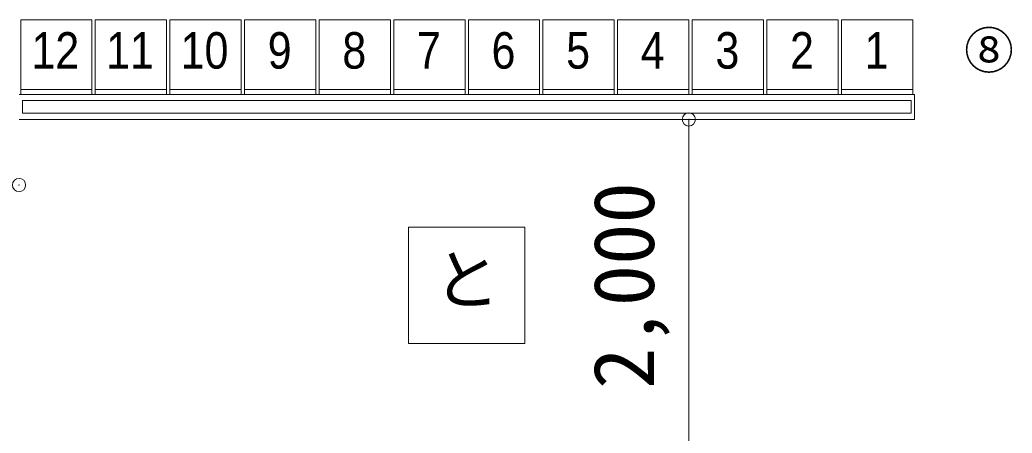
# Model space of a CAD drawing. Units: millimetres, scale not verified. Extents: x -35903 to 76097, y -53729 to 27871.
# Drawn here: x 24478 to 30463, y -37561 to -35070 of the extents above; entities that cross this region are included whole.
import ezdxf
from ezdxf.enums import TextEntityAlignment as Align

# ---------------------------------------------------------------- set-up
doc = ezdxf.new("R2010")
doc.units = ezdxf.units.MM
doc.header["$LTSCALE"] = 200
doc.header["$PDMODE"] = 32
doc.header["$PDSIZE"] = 80
for name, color, linetype, lineweight in [('0-1_躯体', 7, 'Continuous', 9), ('0-5_設備機器', 7, 'Continuous', 9), ('0-6_着色', 4, 'Continuous', 5), ('0-9_座席', 7, 'Continuous', 9)]:
    doc.layers.add(name, color=color, linetype=linetype, lineweight=lineweight)
doc.styles.add('ＭＳ ゴシック', font='')
doc.styles.add('ＭＳ Ｐゴシック', font='')
doc.styles.get('ＭＳ ゴシック').set_extended_font_data('MS Gothic')
doc.styles.get('ＭＳ Ｐゴシック').set_extended_font_data('MS PGothic')

msp = doc.modelspace()

# ---------------------------------------------------------------- linework, layer by layer
at = {"layer": '0-1_躯体'}
for p, q in [((29872.9, -35519.6), (24472.9, -35519.6)), ((27446, -35519.6), (29872.9, -35519.6)), ((29872.9, -35519.6), (29872.9, -35669.6)), ((24492.9, -35556.3), (24492.9, -35632.8)), ((29852.9, -35556.3), (24492.9, -35556.3)), ((29872.9, -35669.6), (24472.9, -35669.6)), ((27446, -35669.6), (29872.9, -35669.6))]:
    msp.add_line(p, q, dxfattribs=at)
msp.add_lwpolyline([(29852.9, -35556.3), (29852.9, -35632.8), (24492.9, -35632.8)], dxfattribs=at)
at = {"layer": '0-5_設備機器'}
for p, q in [((24482.9, -35069.6), (24482.9, -35519.6)), ((24912.9, -35069.6), (24482.9, -35069.6)), ((24912.9, -35069.6), (24912.9, -35519.6)), ((24932.9, -35069.6), (24932.9, -35519.6)), ((25362.9, -35069.6), (24932.9, -35069.6)), ((25362.9, -35069.6), (25362.9, -35519.6)), ((25382.9, -35069.6), (25382.9, -35519.6)), ((25812.9, -35069.6), (25382.9, -35069.6)), ((25382.9, -35069.6), (25382.9, -35070.9)), ((25812.9, -35069.6), (25812.9, -35519.6)), ((25832.9, -35069.6), (25832.9, -35519.6)), ((26262.9, -35069.6), (25832.9, -35069.6)), ((26262.9, -35069.6), (26262.9, -35519.6)), ((26282.9, -35069.6), (26282.9, -35519.6)), ((26712.9, -35069.6), (26282.9, -35069.6)), ((26712.9, -35069.6), (26712.9, -35519.6)), ((26732.9, -35069.6), (26732.9, -35519.6)), ((27162.9, -35069.6), (26732.9, -35069.6)), ((27162.9, -35069.6), (27162.9, -35519.6)), ((27182.9, -35069.6), (27182.9, -35519.6)), ((27612.9, -35069.6), (27182.9, -35069.6)), ((27612.9, -35069.6), (27612.9, -35519.6)), ((27632.9, -35069.6), (27632.9, -35519.6)), ((28062.9, -35069.6), (27632.9, -35069.6)), ((28062.9, -35069.6), (28062.9, -35519.6)), ((28082.9, -35069.6), (28082.9, -35519.6)), ((28512.9, -35069.6), (28082.9, -35069.6)), ((28512.9, -35069.6), (28512.9, -35519.6)), ((28532.9, -35069.6), (28532.9, -35519.6)), ((28962.9, -35069.6), (28532.9, -35069.6)), ((28962.9, -35069.6), (28962.9, -35519.6)), ((28982.9, -35069.6), (28982.9, -35519.6)), ((29412.9, -35069.6), (28982.9, -35069.6)), ((29412.9, -35069.6), (29412.9, -35519.6)), ((29432.9, -35069.6), (29432.9, -35519.6)), ((29862.9, -35069.6), (29432.9, -35069.6)), ((29862.9, -35069.6), (29862.9, -35519.6)), ((24482.9, -35489.6), (24912.9, -35489.6)), ((25362.9, -35489.6), (24932.9, -35489.6)), ((25382.9, -35489.6), (25812.9, -35489.6)), ((26262.9, -35489.6), (25832.9, -35489.6)), ((26712.9, -35489.6), (26282.9, -35489.6)), ((27162.9, -35489.6), (26732.9, -35489.6)), ((27612.9, -35489.6), (27182.9, -35489.6)), ((28062.9, -35489.6), (27632.9, -35489.6)), ((28512.9, -35489.6), (28082.9, -35489.6)), ((28962.9, -35489.6), (28532.9, -35489.6)), ((29412.9, -35489.6), (28982.9, -35489.6)), ((29862.9, -35489.6), (29432.9, -35489.6)), ((24482.9, -35519.6), (29098.6, -35519.6)), ((29862.9, -35519.6), (29098.6, -35519.6))]:
    msp.add_line(p, q, dxfattribs=at)
at = {"layer": '0-6_着色'}
msp.add_line((28512.9, -35669.6), (28512.9, -37669.6), dxfattribs=at)
for p in [(28512.9, -35669.6), (24472.9, -36065.1)]:
    msp.add_point(p, dxfattribs=at)
at = {"layer": '0-9_座席'}
msp.add_lwpolyline([(26822.9, -37019.6), (27522.9, -37019.6), (27522.9, -36319.6), (26822.9, -36319.6)], close=True, dxfattribs=at)

# ---------------------------------------------------------------- texts
at = {"layer": '0-6_着色', "style": 'ＭＳ ゴシック'}
msp.add_text('2,000', height=366.6, rotation=90, dxfattribs=at).set_placement((28412.9, -37294.6), align=Align.BOTTOM_LEFT)
at = {"layer": '0-9_座席', "style": 'ＭＳ Ｐゴシック'}
for s, height, p in [('⑧', 219.9, (30172.9, -35429.6)), ('と', 293.3, (26972.9, -36869.6))]:
    msp.add_text(s, height=height, dxfattribs=at).set_placement(p, align=Align.BOTTOM_LEFT)
at = {"layer": '0-9_座席', "style": 'ＭＳ Ｐゴシック', "width": 0.9}
for s, p in [('12', (24547.9, -35429.6)), ('11', (24997.9, -35429.6)), ('10', (25447.9, -35429.6)), ('9', (25972.9, -35429.6)), ('8', (26422.9, -35429.6)), ('7', (26872.9, -35429.6)), ('6', (27322.9, -35429.6)), ('5', (27772.9, -35429.6)), ('4', (28222.9, -35429.6)), ('3', (28672.9, -35429.6)), ('2', (29122.9, -35429.6)), ('1', (29572.9, -35429.6))]:
    msp.add_text(s, height=219.9, dxfattribs=at).set_placement(p, align=Align.BOTTOM_LEFT)

doc.saveas('drawing.dxf')
